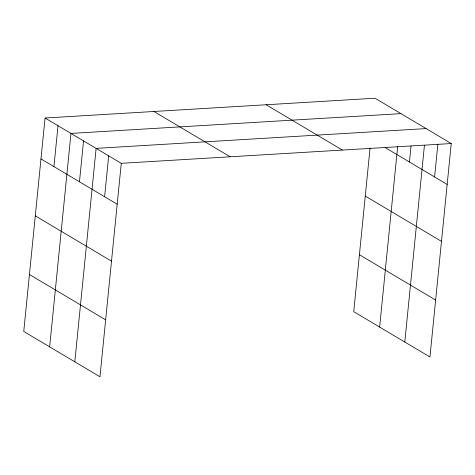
<?xml version="1.0" encoding="UTF-8"?>
<svg xmlns="http://www.w3.org/2000/svg" width="475" height="475" viewBox="0 0 475 475"><rect width="100%" height="100%" fill="white"/><g stroke="black" fill="none" stroke-linecap="round" stroke-linejoin="round"><path stroke-width="0.71" d="M45.054 118.014L23.75 331.461L99.964 376.77L121.273 163.323L45.054 118.014L375.036 98.23L451.25 143.539L429.946 356.986L353.727 311.677L370.078 147.885M53.93 166.612L58.009 125.715M49.661 346.869L70.971 133.422L400.947 113.638M79.462 181.788L83.547 140.897M74.812 361.819L96.122 148.372L426.099 128.588M104.613 196.745L108.698 155.848M379.644 327.079L397.67 146.496M409.444 162.005L411.047 145.938M404.795 342.036L424.424 145.386M434.595 176.955L437.873 144.097M121.273 163.323L451.25 143.539M385.142 147.559L447.171 184.437M266.142 104.761L342.356 150.07M365.269 196.068L441.483 241.377M153.947 111.488L230.161 156.792M359.415 254.737L435.628 300.046M40.975 158.911L117.188 204.22M35.287 215.852L111.506 261.161M29.432 274.52L105.652 319.829"/></g></svg>
